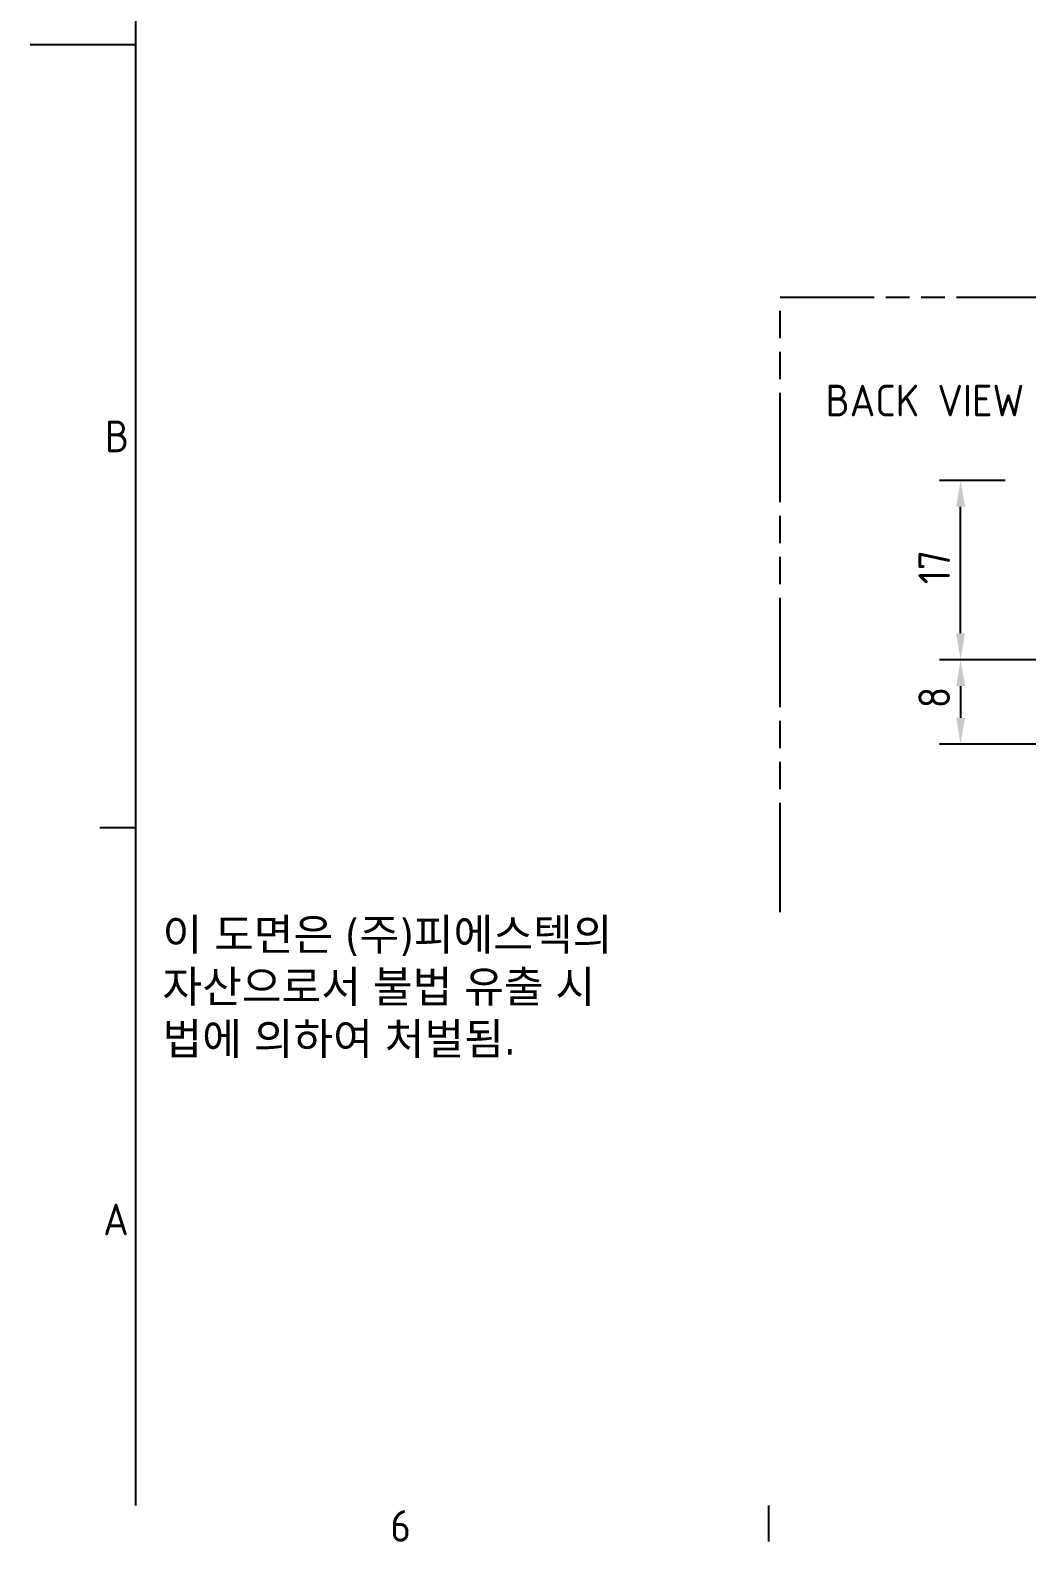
# Model space of a CAD drawing. Header units: millimetres. Extents: x 0 to 420, y 0 to 300.
# Drawn here: x 0 to 94.5, y 6.6 to 149.8 of the extents above; entities that cross this region are included whole.
import ezdxf

# ---------------------------------------------------------------- set-up
doc = ezdxf.new("R2010")
doc.units = ezdxf.units.MM
doc.linetypes.add('DOUBLE_DASH_CHAIN', pattern=[1.2403, 0.6614, -0.0827, 0.1654, -0.0827, 0.1654, -0.0827])
doc.layers.get('0').update_dxf_attribs({"color": 3, "lineweight": 25})
for name, color, linetype, lineweight in [('경계(ISO)', 7, 'Continuous', 25), ('기호(ISO)', 5, 'Continuous', 25), ('스케치 형상(ISO)', 3, 'Continuous', 25), ('치수(ISO)', 2, 'Continuous', 25)]:
    doc.layers.add(name, color=color, linetype=linetype, lineweight=lineweight)
doc.styles.add('문자 텍스트_PSTEK_POSCO', font='isocp.shx')
doc.styles.add('치수 텍스트_PSTEK_POSCO', font='isocp.shx')
doc.dimstyles.new('치수_PSTEK_POSCO', dxfattribs={"dimtxt": 3, "dimasz": 2.5, "dimexe": 2, "dimexo": 2.5, "dimgap": 1, "dimtad": 1, "dimrnd": 1e-08, "dimdsep": 46, "dimtxsty": '치수 텍스트_PSTEK_POSCO', "dimcen": 0.09, "dimdle": 10, "dimclrd": 7, "dimclre": 7, "dimclrt": 2, "dimadec": 1, "dimazin": 2, "dimtfac": 1, "dimtmove": 0, "dimatfit": 3, "dimfxl": 0, "dimtolj": 1, "dimlwd": -1, "dimlwe": -1, "dimarcsym": 0})

# ---------------------------------------------------------------- blocks, each defined once
blk = doc.blocks.new('경계 Default Border')
at = {"layer": '경계(ISO)'}
for p, q in [((10, 74.25), (6.6, 74.25)), ((70, 10), (70, 6.6))]:
    blk.add_line(p, q, dxfattribs=at)
at = {"layer": '경계(ISO)', "flags": 128}
for points in [[(10, 10), (10, 287)], [(0, 148.5), (10, 148.5)]]:
    blk.add_lwpolyline(points, dxfattribs=at)
at = {"layer": '경계(ISO)', "color": 2, "char_height": 3, "attachment_point": 7, "style": '문자 텍스트_PSTEK_POSCO'}
for s, insert in [('B', (7.08, 109.85)), ('A', (6.91, 35.62)), ('6', (34.14, 6.57))]:
    blk.add_mtext(s, dxfattribs=dict(at, insert=insert))
blk = doc.blocks.new('*D38')
at = {"layer": 'Defpoints', "color": 0}
for p in [(115.91, 90.18), (88.2, 82.18), (115.91, 82.18)]:
    blk.add_point(p, dxfattribs=at)
at = {"layer": '치수(ISO)', "color": 7}
for p, q in [((113.41, 90.18), (86.2, 90.18)), ((88.2, 87.68), (88.2, 84.68)), ((113.41, 82.18), (86.2, 82.18))]:
    blk.add_line(p, q, dxfattribs=at)
for points in [[(87.78, 87.68), (88.62, 87.68), (88.2, 90.18)], [(87.78, 84.68), (88.62, 84.68), (88.2, 82.18)]]:
    blk.add_solid(points, dxfattribs=at)
at = {"layer": '치수(ISO)', "color": 2, "insert": (85.7, 85.58), "char_height": 3, "attachment_point": 4, "rotation": 90, "style": '치수 텍스트_PSTEK_POSCO'}
blk.add_mtext('\\A1;8', dxfattribs=at)
blk = doc.blocks.new('*D39')
at = {"layer": 'Defpoints', "color": 0}
for p in [(88.2, 107.18), (94.91, 107.18), (115.91, 90.18)]:
    blk.add_point(p, dxfattribs=at)
at = {"layer": '치수(ISO)', "color": 7}
for p, q in [((92.41, 107.18), (86.2, 107.18)), ((88.2, 92.68), (88.2, 104.68)), ((113.41, 90.18), (86.2, 90.18))]:
    blk.add_line(p, q, dxfattribs=at)
for points in [[(87.78, 104.68), (88.62, 104.68), (88.2, 107.18)], [(87.78, 92.68), (88.62, 92.68), (88.2, 90.18)]]:
    blk.add_solid(points, dxfattribs=at)
at = {"layer": '치수(ISO)', "color": 2, "insert": (85.7, 97.33), "char_height": 3, "attachment_point": 4, "rotation": 90, "style": '치수 텍스트_PSTEK_POSCO'}
blk.add_mtext('\\A1;17', dxfattribs=at)

msp = doc.modelspace()

# ---------------------------------------------------------------- linework, layer by layer
at = {"layer": '스케치 형상(ISO)', "color": 6, "linetype": 'DOUBLE_DASH_CHAIN', "ltscale": 15.672255}
msp.add_line((71.088, 66.24), (71.088, 124.555), dxfattribs=at)
at = {"layer": '스케치 형상(ISO)', "color": 6, "linetype": 'DOUBLE_DASH_CHAIN', "ltscale": 13.486154}
msp.add_line((71.088, 124.555), (305.264, 124.555), dxfattribs=at)

# ---------------------------------------------------------------- block references
msp.add_blockref('경계 Default Border', (0, 0))

# ---------------------------------------------------------------- texts
at = {"layer": '기호(ISO)', "color": 2, "insert": (75.396, 114.741), "char_height": 3, "attachment_point": 4, "style": '문자 텍스트_PSTEK_POSCO'}
msp.add_mtext('\\fISOCP|b0|i0;\\H3.0000;BACK VIEW', dxfattribs=at)
at = {"layer": '기호(ISO)', "color": 7, "insert": (12.535, 59.032), "char_height": 3, "width": 60.84078, "attachment_point": 4, "line_spacing_factor": 0.987884, "style": '문자 텍스트_PSTEK_POSCO'}
msp.add_mtext('{\\fTahoma|b0|i0;\\H3.0000;이 도면은 (주)피에스텍의\\P자산으로서 불법 유출 시 \\P법에 의하여 처벌됨.}', dxfattribs=at)

# ---------------------------------------------------------------- dimensions: what is measured, and where the dimension line sits
at = {"layer": '치수(ISO)', "color": 7}
for base, p2, picture, middle in [((88.201, 107.184), (94.912, 107.184), '*D39', (88.201, 98.684)), ((88.201, 82.184), (115.912, 82.184), '*D38', (88.201, 86.184))]:
    dim = msp.add_linear_dim(base=base, p1=(115.912, 90.184), p2=p2, angle=270, dimstyle='치수_PSTEK_POSCO', override={"dimdec": 2, "dimtp": 0, "dimtm": 0, "dimtdec": 2, "dimtofl": 0, "dimatfit": 1}, dxfattribs=at)
    dim.commit()
    dim.dimension.update_dxf_attribs({"geometry": picture, "text_midpoint": middle, "dimtype": 160})

doc.saveas('drawing.dxf')
